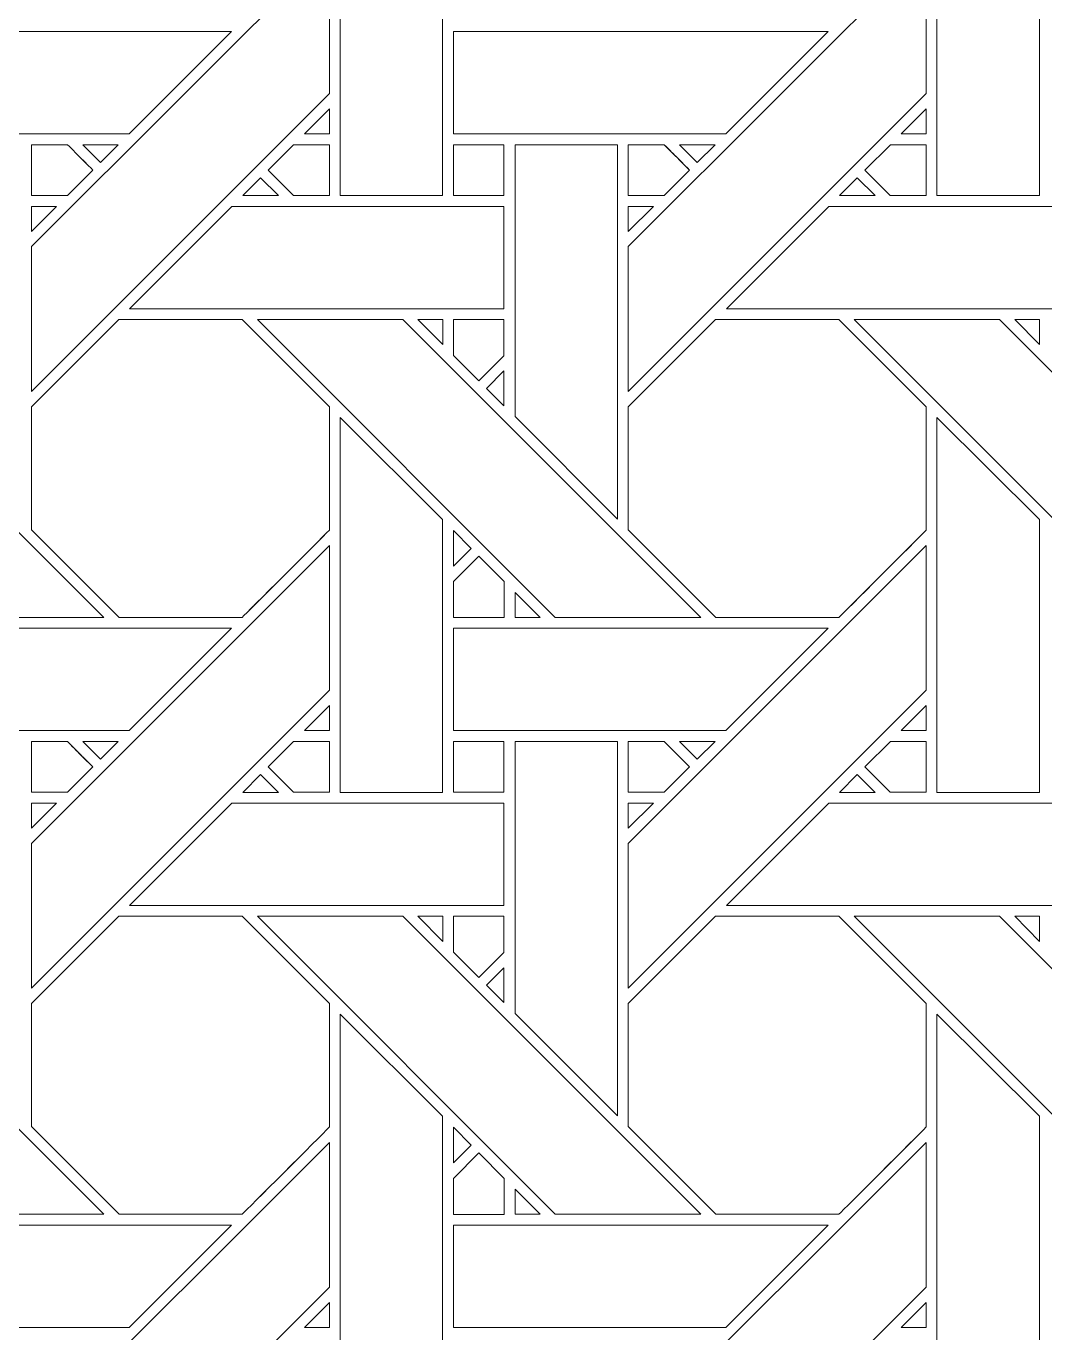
# Model space of a CAD drawing. Header units: inches. Extents: x 4.4 to 20.4, y 1.1 to 17.1.
# Drawn here: x 9.766 to 11.385, y 12.939 to 15.016 of the extents above; entities that cross this region are included whole.
import ezdxf

# ---------------------------------------------------------------- set-up
doc = ezdxf.new("R2010")
doc.units = ezdxf.units.IN
doc.header["$MEASUREMENT"] = 0
doc.layers.add('Design', color=7, linetype='Continuous', lineweight=0)

msp = doc.modelspace()

# ---------------------------------------------------------------- linework, layer by layer
at = {"layer": 'Design'}
for points, knots in [([(12.3829, 17.0948), (7.9646, 17.0948), (4.3829, 13.513), (4.3829, 9.0948), (4.3829, 4.6765), (7.9646, 1.0948), (12.3829, 1.0948), (16.8011, 1.0948), (20.3829, 4.6765), (20.3829, 9.0948), (20.3829, 13.513), (16.8011, 17.0948), (12.3829, 17.0948)], [0, 0, 0, 0, 1, 1, 1, 2, 2, 2, 3, 3, 3, 4, 4, 4, 4]), ([(12.3829, 16.2388), (8.4373, 16.2388), (5.2388, 13.0403), (5.2388, 9.0948), (5.2388, 5.1492), (8.4373, 1.9507), (12.3829, 1.9507), (16.3284, 1.9507), (19.5269, 5.1492), (19.5269, 9.0948), (19.5269, 13.0403), (16.3284, 16.2388), (12.3829, 16.2388)], [0, 0, 0, 0, 1, 1, 1, 2, 2, 2, 3, 3, 3, 4, 4, 4, 4]), ([(10.265, 14.7468), (10.265, 14.7468), (10.265, 15.3426), (10.265, 15.3426), (10.265, 15.3426), (10.4278, 15.1805), (10.4278, 15.1805), (10.4278, 15.1805), (10.4278, 14.7468), (10.4278, 14.7468), (10.4278, 14.7468), (10.265, 14.7468), (10.265, 14.7468)], [0, 0, 0, 0, 1, 1, 1, 2, 2, 2, 3, 3, 3, 4, 4, 4, 4]), ([(11.2137, 14.7468), (11.2137, 14.7468), (11.2137, 15.3426), (11.2137, 15.3426), (11.2137, 15.3426), (11.3765, 15.1805), (11.3765, 15.1805), (11.3765, 15.1805), (11.3765, 14.7468), (11.3765, 14.7468), (11.3765, 14.7468), (11.2137, 14.7468), (11.2137, 14.7468)], [0, 0, 0, 0, 1, 1, 1, 2, 2, 2, 3, 3, 3, 4, 4, 4, 4]), ([(10.2479, 14.909), (10.2479, 14.909), (9.7742, 14.4354), (9.7742, 14.4354), (9.7742, 14.4354), (9.7742, 14.6655), (9.7742, 14.6655), (9.7742, 14.6655), (10.2479, 15.139), (10.2479, 15.139), (10.2479, 15.139), (10.2479, 14.909), (10.2479, 14.909)], [0, 0, 0, 0, 1, 1, 1, 2, 2, 2, 3, 3, 3, 4, 4, 4, 4]), ([(11.1966, 14.909), (11.1966, 14.909), (10.7229, 14.4354), (10.7229, 14.4354), (10.7229, 14.4354), (10.7229, 14.6655), (10.7229, 14.6655), (10.7229, 14.6655), (11.1966, 15.139), (11.1966, 15.139), (11.1966, 15.139), (11.1966, 14.909), (11.1966, 14.909)], [0, 0, 0, 0, 1, 1, 1, 2, 2, 2, 3, 3, 3, 4, 4, 4, 4]), ([(10.0921, 15.0075), (10.0921, 15.0075), (9.9293, 14.8448), (9.9293, 14.8448), (9.9293, 14.8448), (9.4964, 14.8448), (9.4964, 14.8448), (9.4964, 14.8448), (9.4964, 15.0075), (9.4964, 15.0075), (9.4964, 15.0075), (10.0921, 15.0075), (10.0921, 15.0075)], [0, 0, 0, 0, 1, 1, 1, 2, 2, 2, 3, 3, 3, 4, 4, 4, 4]), ([(11.0408, 15.0075), (11.0408, 15.0075), (10.8781, 14.8448), (10.8781, 14.8448), (10.8781, 14.8448), (10.4451, 14.8448), (10.4451, 14.8448), (10.4451, 14.8448), (10.4451, 15.0075), (10.4451, 15.0075), (10.4451, 15.0075), (11.0408, 15.0075), (11.0408, 15.0075)], [0, 0, 0, 0, 1, 1, 1, 2, 2, 2, 3, 3, 3, 4, 4, 4, 4]), ([(10.2081, 14.8449), (10.2081, 14.8449), (10.2479, 14.8846), (10.2479, 14.8846), (10.2479, 14.8846), (10.2479, 14.8449), (10.2479, 14.8449), (10.2479, 14.8449), (10.2081, 14.8449), (10.2081, 14.8449)], [0, 0, 0, 0, 1, 1, 1, 2, 2, 2, 3, 3, 3, 3]), ([(11.1966, 14.8449), (11.1966, 14.8449), (11.1568, 14.8449), (11.1568, 14.8449), (11.1568, 14.8449), (11.1966, 14.8846), (11.1966, 14.8846), (11.1966, 14.8846), (11.1966, 14.8449), (11.1966, 14.8449)], [0, 0, 0, 0, 1, 1, 1, 2, 2, 2, 3, 3, 3, 3]), ([(9.8313, 14.8276), (9.8364, 14.8225), (9.8672, 14.7917), (9.8716, 14.7873), (9.8716, 14.7873), (9.8312, 14.7468), (9.8312, 14.7468), (9.8312, 14.7468), (9.7742, 14.7468), (9.7742, 14.7468), (9.7742, 14.7468), (9.7742, 14.8276), (9.7742, 14.8276), (9.7742, 14.8276), (9.8313, 14.8276), (9.8313, 14.8276)], [0, 0, 0, 0, 1, 1, 1, 2, 2, 2, 3, 3, 3, 4, 4, 4, 5, 5, 5, 5]), ([(9.8716, 14.7873), (9.8716, 14.7873), (9.8312, 14.7468), (9.8312, 14.7468), (9.8312, 14.7468), (9.7742, 14.7468), (9.7742, 14.7468), (9.7742, 14.7468), (9.7742, 14.8276), (9.7742, 14.8276), (9.7742, 14.8276), (9.8313, 14.8276), (9.8313, 14.8276), (9.8365, 14.8224), (9.8673, 14.7915), (9.8716, 14.7873)], [0, 0, 0, 0, 1, 1, 1, 2, 2, 2, 3, 3, 3, 4, 4, 4, 5, 5, 5, 5]), ([(9.8556, 14.8276), (9.8556, 14.8276), (9.9121, 14.8276), (9.9121, 14.8276), (9.9121, 14.8276), (9.8838, 14.7994), (9.8838, 14.7994), (9.8838, 14.7994), (9.8556, 14.8276), (9.8556, 14.8276)], [0, 0, 0, 0, 1, 1, 1, 2, 2, 2, 3, 3, 3, 3]), ([(10.2479, 14.8276), (10.2479, 14.8276), (10.2479, 14.7468), (10.2479, 14.7468), (10.2479, 14.7468), (10.1907, 14.7468), (10.1907, 14.7468), (10.1907, 14.7468), (10.1504, 14.7872), (10.1504, 14.7872), (10.1504, 14.7872), (10.1908, 14.8276), (10.1908, 14.8276), (10.1908, 14.8276), (10.2479, 14.8276), (10.2479, 14.8276)], [0, 0, 0, 0, 1, 1, 1, 2, 2, 2, 3, 3, 3, 4, 4, 4, 5, 5, 5, 5]), ([(10.2479, 14.8276), (10.2479, 14.8276), (10.2479, 14.7468), (10.2479, 14.7468), (10.2479, 14.7468), (10.1907, 14.7468), (10.1907, 14.7468), (10.1907, 14.7468), (10.1504, 14.7872), (10.1504, 14.7872), (10.1504, 14.7872), (10.1908, 14.8276), (10.1908, 14.8276), (10.1908, 14.8276), (10.2479, 14.8276), (10.2479, 14.8276)], [0, 0, 0, 0, 1, 1, 1, 2, 2, 2, 3, 3, 3, 4, 4, 4, 5, 5, 5, 5]), ([(10.4451, 14.7468), (10.4451, 14.7468), (10.4451, 14.8276), (10.4451, 14.8276), (10.4451, 14.8276), (10.5253, 14.8276), (10.5253, 14.8276), (10.5253, 14.8276), (10.5253, 14.7468), (10.5253, 14.7468), (10.5253, 14.7468), (10.4451, 14.7468), (10.4451, 14.7468)], [0, 0, 0, 0, 1, 1, 1, 2, 2, 2, 3, 3, 3, 4, 4, 4, 4]), ([(10.5253, 14.8276), (10.5253, 14.8276), (10.5253, 14.7468), (10.5253, 14.7468), (10.5253, 14.7468), (10.4451, 14.7468), (10.4451, 14.7468), (10.4451, 14.7468), (10.4451, 14.8276), (10.4451, 14.8276), (10.4451, 14.8276), (10.5253, 14.8276), (10.5253, 14.8276)], [0, 0, 0, 0, 1, 1, 1, 2, 2, 2, 3, 3, 3, 4, 4, 4, 4]), ([(10.5429, 14.3954), (10.5429, 14.3954), (10.5429, 14.8276), (10.5429, 14.8276), (10.5429, 14.8276), (10.7058, 14.8276), (10.7058, 14.8276), (10.7058, 14.8276), (10.7058, 14.2324), (10.7058, 14.2324), (10.7058, 14.2324), (10.5429, 14.3954), (10.5429, 14.3954)], [0, 0, 0, 0, 1, 1, 1, 2, 2, 2, 3, 3, 3, 4, 4, 4, 4]), ([(10.7229, 14.7468), (10.7229, 14.7468), (10.7229, 14.8276), (10.7229, 14.8276), (10.7229, 14.8276), (10.78, 14.8276), (10.78, 14.8276), (10.7851, 14.8225), (10.8159, 14.7917), (10.8203, 14.7873), (10.8203, 14.7873), (10.7799, 14.7468), (10.7799, 14.7468), (10.7799, 14.7468), (10.7229, 14.7468), (10.7229, 14.7468)], [0, 0, 0, 0, 1, 1, 1, 2, 2, 2, 3, 3, 3, 4, 4, 4, 5, 5, 5, 5]), ([(10.8045, 14.8031), (10.8045, 14.8031), (10.8203, 14.7873), (10.8203, 14.7873), (10.8203, 14.7873), (10.7799, 14.7468), (10.7799, 14.7468), (10.7799, 14.7468), (10.7229, 14.7468), (10.7229, 14.7468), (10.7229, 14.7468), (10.7229, 14.8276), (10.7229, 14.8276), (10.7229, 14.8276), (10.78, 14.8276), (10.78, 14.8276), (10.7853, 14.8223), (10.7952, 14.8124), (10.8045, 14.8031)], [0, 0, 0, 0, 1, 1, 1, 2, 2, 2, 3, 3, 3, 4, 4, 4, 5, 5, 5, 6, 6, 6, 6]), ([(10.8044, 14.8276), (10.8044, 14.8276), (10.8608, 14.8276), (10.8608, 14.8276), (10.8608, 14.8276), (10.8325, 14.7994), (10.8325, 14.7994), (10.8325, 14.7994), (10.8044, 14.8276), (10.8044, 14.8276)], [0, 0, 0, 0, 1, 1, 1, 2, 2, 2, 3, 3, 3, 3]), ([(11.1395, 14.7468), (11.1395, 14.7468), (11.0991, 14.7872), (11.0991, 14.7872), (11.0991, 14.7872), (11.1396, 14.8276), (11.1396, 14.8276), (11.1396, 14.8276), (11.1966, 14.8276), (11.1966, 14.8276), (11.1966, 14.8276), (11.1966, 14.7468), (11.1966, 14.7468), (11.1966, 14.7468), (11.1395, 14.7468), (11.1395, 14.7468)], [0, 0, 0, 0, 1, 1, 1, 2, 2, 2, 3, 3, 3, 4, 4, 4, 5, 5, 5, 5]), ([(11.0991, 14.7872), (11.0991, 14.7872), (11.1396, 14.8276), (11.1396, 14.8276), (11.1396, 14.8276), (11.1966, 14.8276), (11.1966, 14.8276), (11.1966, 14.8276), (11.1966, 14.7468), (11.1966, 14.7468), (11.1966, 14.7468), (11.1395, 14.7468), (11.1395, 14.7468), (11.1395, 14.7468), (11.0991, 14.7872), (11.0991, 14.7872)], [0, 0, 0, 0, 1, 1, 1, 2, 2, 2, 3, 3, 3, 4, 4, 4, 5, 5, 5, 5]), ([(10.1666, 14.7468), (10.1666, 14.7468), (10.11, 14.7468), (10.11, 14.7468), (10.11, 14.7468), (10.1383, 14.775), (10.1383, 14.775), (10.1383, 14.775), (10.1666, 14.7468), (10.1666, 14.7468)], [0, 0, 0, 0, 1, 1, 1, 2, 2, 2, 3, 3, 3, 3]), ([(11.1153, 14.7468), (11.1153, 14.7468), (11.0588, 14.7468), (11.0588, 14.7468), (11.0588, 14.7468), (11.087, 14.775), (11.087, 14.775), (11.087, 14.775), (11.1153, 14.7468), (11.1153, 14.7468)], [0, 0, 0, 0, 1, 1, 1, 2, 2, 2, 3, 3, 3, 3]), ([(9.814, 14.7296), (9.814, 14.7296), (9.7742, 14.6898), (9.7742, 14.6898), (9.7742, 14.6898), (9.7742, 14.7296), (9.7742, 14.7296), (9.7742, 14.7296), (9.814, 14.7296), (9.814, 14.7296)], [0, 0, 0, 0, 1, 1, 1, 2, 2, 2, 3, 3, 3, 3]), ([(10.5253, 14.7296), (10.5253, 14.7296), (10.5253, 14.5668), (10.5253, 14.5668), (10.5253, 14.5668), (9.9301, 14.5668), (9.9301, 14.5668), (9.9301, 14.5668), (10.0929, 14.7296), (10.0929, 14.7296), (10.0929, 14.7296), (10.5253, 14.7296), (10.5253, 14.7296)], [0, 0, 0, 0, 1, 1, 1, 2, 2, 2, 3, 3, 3, 4, 4, 4, 4]), ([(10.7628, 14.7296), (10.7628, 14.7296), (10.7229, 14.6898), (10.7229, 14.6898), (10.7229, 14.6898), (10.7229, 14.7296), (10.7229, 14.7296), (10.7229, 14.7296), (10.7628, 14.7296), (10.7628, 14.7296)], [0, 0, 0, 0, 1, 1, 1, 2, 2, 2, 3, 3, 3, 3]), ([(11.4741, 14.7296), (11.4741, 14.7296), (11.4741, 14.5668), (11.4741, 14.5668), (11.4741, 14.5668), (10.8788, 14.5668), (10.8788, 14.5668), (10.8788, 14.5668), (11.0416, 14.7296), (11.0416, 14.7296), (11.0416, 14.7296), (11.4741, 14.7296), (11.4741, 14.7296)], [0, 0, 0, 0, 1, 1, 1, 2, 2, 2, 3, 3, 3, 4, 4, 4, 4]), ([(9.8892, 14.076), (9.8892, 14.076), (9.6582, 14.076), (9.6582, 14.076), (9.6582, 14.076), (9.1846, 14.5497), (9.1846, 14.5497), (9.1846, 14.5497), (9.4156, 14.5497), (9.4156, 14.5497), (9.4156, 14.5497), (9.8892, 14.076), (9.8892, 14.076)], [0, 0, 0, 0, 1, 1, 1, 2, 2, 2, 3, 3, 3, 4, 4, 4, 4]), ([(9.9129, 14.5497), (9.9129, 14.5497), (10.1091, 14.5497), (10.1091, 14.5497), (10.1091, 14.5497), (10.2478, 14.411), (10.2478, 14.411), (10.2478, 14.411), (10.2478, 14.2148), (10.2478, 14.2148), (10.23, 14.1969), (10.1181, 14.0851), (10.1091, 14.0761), (10.1091, 14.0761), (9.9134, 14.0761), (9.9134, 14.0761), (9.9134, 14.0761), (9.7742, 14.2153), (9.7742, 14.2153), (9.7742, 14.2153), (9.7742, 14.411), (9.7742, 14.411), (9.7742, 14.411), (9.9129, 14.5497), (9.9129, 14.5497)], [0, 0, 0, 0, 1, 1, 1, 2, 2, 2, 3, 3, 3, 4, 4, 4, 5, 5, 5, 6, 6, 6, 7, 7, 7, 8, 8, 8, 8]), ([(10.1091, 14.5497), (10.1091, 14.5497), (10.2478, 14.411), (10.2478, 14.411), (10.2478, 14.411), (10.2478, 14.2148), (10.2478, 14.2148), (10.2298, 14.1966), (10.1179, 14.0849), (10.1091, 14.0761), (10.1091, 14.0761), (9.9134, 14.0761), (9.9134, 14.0761), (9.9134, 14.0761), (9.7742, 14.2153), (9.7742, 14.2153), (9.7742, 14.2153), (9.7742, 14.411), (9.7742, 14.411), (9.7742, 14.411), (9.9129, 14.5497), (9.9129, 14.5497), (9.9129, 14.5497), (10.1091, 14.5497), (10.1091, 14.5497)], [0, 0, 0, 0, 1, 1, 1, 2, 2, 2, 3, 3, 3, 4, 4, 4, 5, 5, 5, 6, 6, 6, 7, 7, 7, 8, 8, 8, 8]), ([(10.838, 14.076), (10.838, 14.076), (10.6069, 14.076), (10.6069, 14.076), (10.6069, 14.076), (10.1334, 14.5497), (10.1334, 14.5497), (10.1334, 14.5497), (10.3643, 14.5497), (10.3643, 14.5497), (10.3643, 14.5497), (10.838, 14.076), (10.838, 14.076)], [0, 0, 0, 0, 1, 1, 1, 2, 2, 2, 3, 3, 3, 4, 4, 4, 4]), ([(10.3884, 14.5497), (10.3884, 14.5497), (10.4279, 14.5497), (10.4279, 14.5497), (10.4279, 14.5497), (10.4279, 14.5099), (10.4279, 14.5099), (10.4279, 14.5099), (10.3884, 14.5497), (10.3884, 14.5497)], [0, 0, 0, 0, 1, 1, 1, 2, 2, 2, 3, 3, 3, 3]), ([(10.5253, 14.5497), (10.5253, 14.5497), (10.5253, 14.4921), (10.5253, 14.4921), (10.5253, 14.4921), (10.4854, 14.4522), (10.4854, 14.4522), (10.4854, 14.4522), (10.445, 14.4925), (10.445, 14.4925), (10.445, 14.4925), (10.445, 14.5497), (10.445, 14.5497), (10.445, 14.5497), (10.5253, 14.5497), (10.5253, 14.5497)], [0, 0, 0, 0, 1, 1, 1, 2, 2, 2, 3, 3, 3, 4, 4, 4, 5, 5, 5, 5]), ([(10.5253, 14.4921), (10.5253, 14.4921), (10.4854, 14.4522), (10.4854, 14.4522), (10.4854, 14.4522), (10.445, 14.4925), (10.445, 14.4925), (10.445, 14.4925), (10.445, 14.5497), (10.445, 14.5497), (10.445, 14.5497), (10.5253, 14.5497), (10.5253, 14.5497), (10.5253, 14.5497), (10.5253, 14.4921), (10.5253, 14.4921)], [0, 0, 0, 0, 1, 1, 1, 2, 2, 2, 3, 3, 3, 4, 4, 4, 5, 5, 5, 5]), ([(10.8616, 14.5497), (10.8616, 14.5497), (11.0578, 14.5497), (11.0578, 14.5497), (11.0578, 14.5497), (11.1966, 14.411), (11.1966, 14.411), (11.1966, 14.411), (11.1966, 14.2148), (11.1966, 14.2148), (11.1788, 14.1969), (11.0669, 14.0851), (11.0579, 14.0761), (11.0579, 14.0761), (10.8622, 14.0761), (10.8622, 14.0761), (10.8622, 14.0761), (10.7229, 14.2153), (10.7229, 14.2153), (10.7229, 14.2153), (10.7229, 14.411), (10.7229, 14.411), (10.7229, 14.411), (10.8616, 14.5497), (10.8616, 14.5497)], [0, 0, 0, 0, 1, 1, 1, 2, 2, 2, 3, 3, 3, 4, 4, 4, 5, 5, 5, 6, 6, 6, 7, 7, 7, 8, 8, 8, 8]), ([(11.1966, 14.411), (11.1966, 14.411), (11.1966, 14.2148), (11.1966, 14.2148), (11.1787, 14.1968), (11.0668, 14.085), (11.0579, 14.0761), (11.0579, 14.0761), (10.8622, 14.0761), (10.8622, 14.0761), (10.8622, 14.0761), (10.7229, 14.2153), (10.7229, 14.2153), (10.7229, 14.2153), (10.7229, 14.411), (10.7229, 14.411), (10.7229, 14.411), (10.8616, 14.5497), (10.8616, 14.5497), (10.8616, 14.5497), (11.0578, 14.5497), (11.0578, 14.5497), (11.0578, 14.5497), (11.1966, 14.411), (11.1966, 14.411)], [0, 0, 0, 0, 1, 1, 1, 2, 2, 2, 3, 3, 3, 4, 4, 4, 5, 5, 5, 6, 6, 6, 7, 7, 7, 8, 8, 8, 8]), ([(11.7867, 14.076), (11.7867, 14.076), (11.5556, 14.076), (11.5556, 14.076), (11.5556, 14.076), (11.0821, 14.5497), (11.0821, 14.5497), (11.0821, 14.5497), (11.313, 14.5497), (11.313, 14.5497), (11.313, 14.5497), (11.7867, 14.076), (11.7867, 14.076)], [0, 0, 0, 0, 1, 1, 1, 2, 2, 2, 3, 3, 3, 4, 4, 4, 4]), ([(11.3372, 14.5497), (11.3372, 14.5497), (11.3766, 14.5497), (11.3766, 14.5497), (11.3766, 14.5497), (11.3766, 14.5099), (11.3766, 14.5099), (11.3766, 14.5099), (11.3372, 14.5497), (11.3372, 14.5497)], [0, 0, 0, 0, 1, 1, 1, 2, 2, 2, 3, 3, 3, 3]), ([(10.5253, 14.4679), (10.5253, 14.4679), (10.5253, 14.4127), (10.5253, 14.4127), (10.5253, 14.4127), (10.4976, 14.4401), (10.4976, 14.4401), (10.4976, 14.4401), (10.5253, 14.4679), (10.5253, 14.4679)], [0, 0, 0, 0, 1, 1, 1, 2, 2, 2, 3, 3, 3, 3]), ([(10.265, 13.798), (10.265, 13.798), (10.265, 14.3939), (10.265, 14.3939), (10.265, 14.3939), (10.4278, 14.2317), (10.4278, 14.2317), (10.4278, 14.2317), (10.4278, 13.798), (10.4278, 13.798), (10.4278, 13.798), (10.265, 13.798), (10.265, 13.798)], [0, 0, 0, 0, 1, 1, 1, 2, 2, 2, 3, 3, 3, 4, 4, 4, 4]), ([(11.2137, 13.798), (11.2137, 13.798), (11.2137, 14.3939), (11.2137, 14.3939), (11.2137, 14.3939), (11.3765, 14.2317), (11.3765, 14.2317), (11.3765, 14.2317), (11.3765, 13.798), (11.3765, 13.798), (11.3765, 13.798), (11.2137, 13.798), (11.2137, 13.798)], [0, 0, 0, 0, 1, 1, 1, 2, 2, 2, 3, 3, 3, 4, 4, 4, 4]), ([(10.4451, 14.1575), (10.4451, 14.1575), (10.4451, 14.2142), (10.4451, 14.2142), (10.4451, 14.2142), (10.4733, 14.1857), (10.4733, 14.1857), (10.4733, 14.1857), (10.4451, 14.1575), (10.4451, 14.1575)], [0, 0, 0, 0, 1, 1, 1, 2, 2, 2, 3, 3, 3, 3]), ([(10.2479, 13.9603), (10.2479, 13.9603), (9.7742, 13.4866), (9.7742, 13.4866), (9.7742, 13.4866), (9.7742, 13.7167), (9.7742, 13.7167), (9.7742, 13.7167), (10.2479, 14.1903), (10.2479, 14.1903), (10.2479, 14.1903), (10.2479, 13.9603), (10.2479, 13.9603)], [0, 0, 0, 0, 1, 1, 1, 2, 2, 2, 3, 3, 3, 4, 4, 4, 4]), ([(11.1966, 13.9603), (11.1966, 13.9603), (10.7229, 13.4866), (10.7229, 13.4866), (10.7229, 13.4866), (10.7229, 13.7167), (10.7229, 13.7167), (10.7229, 13.7167), (11.1966, 14.1903), (11.1966, 14.1903), (11.1966, 14.1903), (11.1966, 13.9603), (11.1966, 13.9603)], [0, 0, 0, 0, 1, 1, 1, 2, 2, 2, 3, 3, 3, 4, 4, 4, 4]), ([(10.4451, 14.0759), (10.4451, 14.0759), (10.4451, 14.1332), (10.4451, 14.1332), (10.4451, 14.1332), (10.4854, 14.1735), (10.4854, 14.1735), (10.4854, 14.1735), (10.5257, 14.1332), (10.5257, 14.1332), (10.5257, 14.1332), (10.5257, 14.0759), (10.5257, 14.0759), (10.5257, 14.0759), (10.4451, 14.0759), (10.4451, 14.0759)], [0, 0, 0, 0, 1, 1, 1, 2, 2, 2, 3, 3, 3, 4, 4, 4, 5, 5, 5, 5]), ([(10.4854, 14.1735), (10.4854, 14.1735), (10.5257, 14.1332), (10.5257, 14.1332), (10.5257, 14.1332), (10.5257, 14.0759), (10.5257, 14.0759), (10.5257, 14.0759), (10.4451, 14.0759), (10.4451, 14.0759), (10.4451, 14.0759), (10.4451, 14.1332), (10.4451, 14.1332), (10.4451, 14.1332), (10.4854, 14.1735), (10.4854, 14.1735)], [0, 0, 0, 0, 1, 1, 1, 2, 2, 2, 3, 3, 3, 4, 4, 4, 5, 5, 5, 5]), ([(10.543, 14.076), (10.543, 14.076), (10.543, 14.1158), (10.543, 14.1158), (10.543, 14.1158), (10.5827, 14.076), (10.5827, 14.076), (10.5827, 14.076), (10.543, 14.076), (10.543, 14.076)], [0, 0, 0, 0, 1, 1, 1, 2, 2, 2, 3, 3, 3, 3]), ([(10.0921, 14.0588), (10.0921, 14.0588), (9.9293, 13.8961), (9.9293, 13.8961), (9.9293, 13.8961), (9.4964, 13.8961), (9.4964, 13.8961), (9.4964, 13.8961), (9.4964, 14.0588), (9.4964, 14.0588), (9.4964, 14.0588), (10.0921, 14.0588), (10.0921, 14.0588)], [0, 0, 0, 0, 1, 1, 1, 2, 2, 2, 3, 3, 3, 4, 4, 4, 4]), ([(11.0408, 14.0588), (11.0408, 14.0588), (10.8781, 13.8961), (10.8781, 13.8961), (10.8781, 13.8961), (10.4451, 13.8961), (10.4451, 13.8961), (10.4451, 13.8961), (10.4451, 14.0588), (10.4451, 14.0588), (10.4451, 14.0588), (11.0408, 14.0588), (11.0408, 14.0588)], [0, 0, 0, 0, 1, 1, 1, 2, 2, 2, 3, 3, 3, 4, 4, 4, 4]), ([(10.2081, 13.8961), (10.2081, 13.8961), (10.2479, 13.9359), (10.2479, 13.9359), (10.2479, 13.9359), (10.2479, 13.8961), (10.2479, 13.8961), (10.2479, 13.8961), (10.2081, 13.8961), (10.2081, 13.8961)], [0, 0, 0, 0, 1, 1, 1, 2, 2, 2, 3, 3, 3, 3]), ([(11.1966, 13.8961), (11.1966, 13.8961), (11.1568, 13.8961), (11.1568, 13.8961), (11.1568, 13.8961), (11.1966, 13.9359), (11.1966, 13.9359), (11.1966, 13.9359), (11.1966, 13.8961), (11.1966, 13.8961)], [0, 0, 0, 0, 1, 1, 1, 2, 2, 2, 3, 3, 3, 3]), ([(9.8313, 13.8789), (9.8364, 13.8738), (9.8672, 13.8429), (9.8716, 13.8385), (9.8716, 13.8385), (9.8312, 13.7981), (9.8312, 13.7981), (9.8312, 13.7981), (9.7742, 13.7981), (9.7742, 13.7981), (9.7742, 13.7981), (9.7742, 13.8789), (9.7742, 13.8789), (9.7742, 13.8789), (9.8313, 13.8789), (9.8313, 13.8789)], [0, 0, 0, 0, 1, 1, 1, 2, 2, 2, 3, 3, 3, 4, 4, 4, 5, 5, 5, 5]), ([(9.8559, 13.8542), (9.8559, 13.8542), (9.8716, 13.8385), (9.8716, 13.8385), (9.8716, 13.8385), (9.8312, 13.7981), (9.8312, 13.7981), (9.8312, 13.7981), (9.7742, 13.7981), (9.7742, 13.7981), (9.7742, 13.7981), (9.7742, 13.8789), (9.7742, 13.8789), (9.7742, 13.8789), (9.8313, 13.8789), (9.8313, 13.8789), (9.8366, 13.8735), (9.8466, 13.8635), (9.8559, 13.8542)], [0, 0, 0, 0, 1, 1, 1, 2, 2, 2, 3, 3, 3, 4, 4, 4, 5, 5, 5, 6, 6, 6, 6]), ([(9.8556, 13.8788), (9.8556, 13.8788), (9.9121, 13.8788), (9.9121, 13.8788), (9.9121, 13.8788), (9.8838, 13.8506), (9.8838, 13.8506), (9.8838, 13.8506), (9.8556, 13.8788), (9.8556, 13.8788)], [0, 0, 0, 0, 1, 1, 1, 2, 2, 2, 3, 3, 3, 3]), ([(10.2479, 13.8789), (10.2479, 13.8789), (10.2479, 13.7981), (10.2479, 13.7981), (10.2479, 13.7981), (10.1907, 13.7981), (10.1907, 13.7981), (10.1907, 13.7981), (10.1504, 13.8385), (10.1504, 13.8385), (10.1504, 13.8385), (10.1908, 13.8789), (10.1908, 13.8789), (10.1908, 13.8789), (10.2479, 13.8789), (10.2479, 13.8789)], [0, 0, 0, 0, 1, 1, 1, 2, 2, 2, 3, 3, 3, 4, 4, 4, 5, 5, 5, 5]), ([(10.2479, 13.8789), (10.2479, 13.8789), (10.2479, 13.7981), (10.2479, 13.7981), (10.2479, 13.7981), (10.1907, 13.7981), (10.1907, 13.7981), (10.1907, 13.7981), (10.1504, 13.8385), (10.1504, 13.8385), (10.1504, 13.8385), (10.1908, 13.8789), (10.1908, 13.8789), (10.1908, 13.8789), (10.2479, 13.8789), (10.2479, 13.8789)], [0, 0, 0, 0, 1, 1, 1, 2, 2, 2, 3, 3, 3, 4, 4, 4, 5, 5, 5, 5]), ([(10.4451, 13.7981), (10.4451, 13.7981), (10.4451, 13.8789), (10.4451, 13.8789), (10.4451, 13.8789), (10.5253, 13.8789), (10.5253, 13.8789), (10.5253, 13.8789), (10.5253, 13.7981), (10.5253, 13.7981), (10.5253, 13.7981), (10.4451, 13.7981), (10.4451, 13.7981)], [0, 0, 0, 0, 1, 1, 1, 2, 2, 2, 3, 3, 3, 4, 4, 4, 4]), ([(10.5253, 13.8789), (10.5253, 13.8789), (10.5253, 13.7981), (10.5253, 13.7981), (10.5253, 13.7981), (10.4451, 13.7981), (10.4451, 13.7981), (10.4451, 13.7981), (10.4451, 13.8789), (10.4451, 13.8789), (10.4451, 13.8789), (10.5253, 13.8789), (10.5253, 13.8789)], [0, 0, 0, 0, 1, 1, 1, 2, 2, 2, 3, 3, 3, 4, 4, 4, 4]), ([(10.5429, 13.4466), (10.5429, 13.4466), (10.5429, 13.8788), (10.5429, 13.8788), (10.5429, 13.8788), (10.7058, 13.8788), (10.7058, 13.8788), (10.7058, 13.8788), (10.7058, 13.2837), (10.7058, 13.2837), (10.7058, 13.2837), (10.5429, 13.4466), (10.5429, 13.4466)], [0, 0, 0, 0, 1, 1, 1, 2, 2, 2, 3, 3, 3, 4, 4, 4, 4]), ([(10.78, 13.8789), (10.7851, 13.8738), (10.8159, 13.8429), (10.8203, 13.8385), (10.8203, 13.8385), (10.7799, 13.7981), (10.7799, 13.7981), (10.7799, 13.7981), (10.7229, 13.7981), (10.7229, 13.7981), (10.7229, 13.7981), (10.7229, 13.8789), (10.7229, 13.8789), (10.7229, 13.8789), (10.78, 13.8789), (10.78, 13.8789)], [0, 0, 0, 0, 1, 1, 1, 2, 2, 2, 3, 3, 3, 4, 4, 4, 5, 5, 5, 5]), ([(10.8203, 13.8385), (10.8203, 13.8385), (10.7799, 13.7981), (10.7799, 13.7981), (10.7799, 13.7981), (10.7229, 13.7981), (10.7229, 13.7981), (10.7229, 13.7981), (10.7229, 13.8789), (10.7229, 13.8789), (10.7229, 13.8789), (10.78, 13.8789), (10.78, 13.8789), (10.7852, 13.8736), (10.816, 13.8428), (10.8203, 13.8385)], [0, 0, 0, 0, 1, 1, 1, 2, 2, 2, 3, 3, 3, 4, 4, 4, 5, 5, 5, 5]), ([(10.8044, 13.8788), (10.8044, 13.8788), (10.8608, 13.8788), (10.8608, 13.8788), (10.8608, 13.8788), (10.8325, 13.8506), (10.8325, 13.8506), (10.8325, 13.8506), (10.8044, 13.8788), (10.8044, 13.8788)], [0, 0, 0, 0, 1, 1, 1, 2, 2, 2, 3, 3, 3, 3]), ([(11.1395, 13.7981), (11.1395, 13.7981), (11.0991, 13.8385), (11.0991, 13.8385), (11.0991, 13.8385), (11.1396, 13.8789), (11.1396, 13.8789), (11.1396, 13.8789), (11.1966, 13.8789), (11.1966, 13.8789), (11.1966, 13.8789), (11.1966, 13.7981), (11.1966, 13.7981), (11.1966, 13.7981), (11.1395, 13.7981), (11.1395, 13.7981)], [0, 0, 0, 0, 1, 1, 1, 2, 2, 2, 3, 3, 3, 4, 4, 4, 5, 5, 5, 5]), ([(11.0991, 13.8385), (11.0991, 13.8385), (11.1396, 13.8789), (11.1396, 13.8789), (11.1396, 13.8789), (11.1966, 13.8789), (11.1966, 13.8789), (11.1966, 13.8789), (11.1966, 13.7981), (11.1966, 13.7981), (11.1966, 13.7981), (11.1395, 13.7981), (11.1395, 13.7981), (11.1395, 13.7981), (11.0991, 13.8385), (11.0991, 13.8385)], [0, 0, 0, 0, 1, 1, 1, 2, 2, 2, 3, 3, 3, 4, 4, 4, 5, 5, 5, 5]), ([(10.1666, 13.798), (10.1666, 13.798), (10.11, 13.798), (10.11, 13.798), (10.11, 13.798), (10.1383, 13.8263), (10.1383, 13.8263), (10.1383, 13.8263), (10.1666, 13.798), (10.1666, 13.798)], [0, 0, 0, 0, 1, 1, 1, 2, 2, 2, 3, 3, 3, 3]), ([(11.1153, 13.798), (11.1153, 13.798), (11.0588, 13.798), (11.0588, 13.798), (11.0588, 13.798), (11.087, 13.8263), (11.087, 13.8263), (11.087, 13.8263), (11.1153, 13.798), (11.1153, 13.798)], [0, 0, 0, 0, 1, 1, 1, 2, 2, 2, 3, 3, 3, 3]), ([(9.814, 13.7809), (9.814, 13.7809), (9.7742, 13.7411), (9.7742, 13.7411), (9.7742, 13.7411), (9.7742, 13.7809), (9.7742, 13.7809), (9.7742, 13.7809), (9.814, 13.7809), (9.814, 13.7809)], [0, 0, 0, 0, 1, 1, 1, 2, 2, 2, 3, 3, 3, 3]), ([(10.5253, 13.7809), (10.5253, 13.7809), (10.5253, 13.6181), (10.5253, 13.6181), (10.5253, 13.6181), (9.9301, 13.6181), (9.9301, 13.6181), (9.9301, 13.6181), (10.0929, 13.7809), (10.0929, 13.7809), (10.0929, 13.7809), (10.5253, 13.7809), (10.5253, 13.7809)], [0, 0, 0, 0, 1, 1, 1, 2, 2, 2, 3, 3, 3, 4, 4, 4, 4]), ([(10.7628, 13.7809), (10.7628, 13.7809), (10.7229, 13.7411), (10.7229, 13.7411), (10.7229, 13.7411), (10.7229, 13.7809), (10.7229, 13.7809), (10.7229, 13.7809), (10.7628, 13.7809), (10.7628, 13.7809)], [0, 0, 0, 0, 1, 1, 1, 2, 2, 2, 3, 3, 3, 3]), ([(11.4741, 13.7809), (11.4741, 13.7809), (11.4741, 13.6181), (11.4741, 13.6181), (11.4741, 13.6181), (10.8788, 13.6181), (10.8788, 13.6181), (10.8788, 13.6181), (11.0416, 13.7809), (11.0416, 13.7809), (11.0416, 13.7809), (11.4741, 13.7809), (11.4741, 13.7809)], [0, 0, 0, 0, 1, 1, 1, 2, 2, 2, 3, 3, 3, 4, 4, 4, 4]), ([(9.8892, 13.1273), (9.8892, 13.1273), (9.6582, 13.1273), (9.6582, 13.1273), (9.6582, 13.1273), (9.1846, 13.601), (9.1846, 13.601), (9.1846, 13.601), (9.4156, 13.601), (9.4156, 13.601), (9.4156, 13.601), (9.8892, 13.1273), (9.8892, 13.1273)], [0, 0, 0, 0, 1, 1, 1, 2, 2, 2, 3, 3, 3, 4, 4, 4, 4]), ([(9.9129, 13.601), (9.9129, 13.601), (10.1091, 13.601), (10.1091, 13.601), (10.1091, 13.601), (10.2478, 13.4623), (10.2478, 13.4623), (10.2478, 13.4623), (10.2478, 13.2661), (10.2478, 13.2661), (10.23, 13.2481), (10.1181, 13.1364), (10.1091, 13.1274), (10.1091, 13.1274), (9.9134, 13.1274), (9.9134, 13.1274), (9.9134, 13.1274), (9.7742, 13.2666), (9.7742, 13.2666), (9.7742, 13.2666), (9.7742, 13.4623), (9.7742, 13.4623), (9.7742, 13.4623), (9.9129, 13.601), (9.9129, 13.601)], [0, 0, 0, 0, 1, 1, 1, 2, 2, 2, 3, 3, 3, 4, 4, 4, 5, 5, 5, 6, 6, 6, 7, 7, 7, 8, 8, 8, 8]), ([(10.1091, 13.601), (10.1091, 13.601), (10.2478, 13.4623), (10.2478, 13.4623), (10.2478, 13.4623), (10.2478, 13.2661), (10.2478, 13.2661), (10.23, 13.248), (10.118, 13.1363), (10.1091, 13.1274), (10.1091, 13.1274), (9.9134, 13.1274), (9.9134, 13.1274), (9.9134, 13.1274), (9.7742, 13.2666), (9.7742, 13.2666), (9.7742, 13.2666), (9.7742, 13.4623), (9.7742, 13.4623), (9.7742, 13.4623), (9.9129, 13.601), (9.9129, 13.601), (9.9129, 13.601), (10.1091, 13.601), (10.1091, 13.601)], [0, 0, 0, 0, 1, 1, 1, 2, 2, 2, 3, 3, 3, 4, 4, 4, 5, 5, 5, 6, 6, 6, 7, 7, 7, 8, 8, 8, 8]), ([(10.838, 13.1273), (10.838, 13.1273), (10.6069, 13.1273), (10.6069, 13.1273), (10.6069, 13.1273), (10.1334, 13.601), (10.1334, 13.601), (10.1334, 13.601), (10.3643, 13.601), (10.3643, 13.601), (10.3643, 13.601), (10.838, 13.1273), (10.838, 13.1273)], [0, 0, 0, 0, 1, 1, 1, 2, 2, 2, 3, 3, 3, 4, 4, 4, 4]), ([(10.3884, 13.601), (10.3884, 13.601), (10.4279, 13.601), (10.4279, 13.601), (10.4279, 13.601), (10.4279, 13.5611), (10.4279, 13.5611), (10.4279, 13.5611), (10.3884, 13.601), (10.3884, 13.601)], [0, 0, 0, 0, 1, 1, 1, 2, 2, 2, 3, 3, 3, 3]), ([(10.5253, 13.601), (10.5253, 13.601), (10.5253, 13.5434), (10.5253, 13.5434), (10.5253, 13.5434), (10.4854, 13.5035), (10.4854, 13.5035), (10.4854, 13.5035), (10.445, 13.5438), (10.445, 13.5438), (10.445, 13.5438), (10.445, 13.601), (10.445, 13.601), (10.445, 13.601), (10.5253, 13.601), (10.5253, 13.601)], [0, 0, 0, 0, 1, 1, 1, 2, 2, 2, 3, 3, 3, 4, 4, 4, 5, 5, 5, 5]), ([(10.5253, 13.5434), (10.5253, 13.5434), (10.4854, 13.5035), (10.4854, 13.5035), (10.4854, 13.5035), (10.445, 13.5438), (10.445, 13.5438), (10.445, 13.5438), (10.445, 13.601), (10.445, 13.601), (10.445, 13.601), (10.5253, 13.601), (10.5253, 13.601), (10.5253, 13.601), (10.5253, 13.5434), (10.5253, 13.5434)], [0, 0, 0, 0, 1, 1, 1, 2, 2, 2, 3, 3, 3, 4, 4, 4, 5, 5, 5, 5]), ([(10.8616, 13.601), (10.8616, 13.601), (11.0578, 13.601), (11.0578, 13.601), (11.0578, 13.601), (11.1966, 13.4623), (11.1966, 13.4623), (11.1966, 13.4623), (11.1966, 13.2661), (11.1966, 13.2661), (11.1788, 13.2481), (11.0669, 13.1364), (11.0579, 13.1274), (11.0579, 13.1274), (10.8622, 13.1274), (10.8622, 13.1274), (10.8622, 13.1274), (10.7229, 13.2666), (10.7229, 13.2666), (10.7229, 13.2666), (10.7229, 13.4623), (10.7229, 13.4623), (10.7229, 13.4623), (10.8616, 13.601), (10.8616, 13.601)], [0, 0, 0, 0, 1, 1, 1, 2, 2, 2, 3, 3, 3, 4, 4, 4, 5, 5, 5, 6, 6, 6, 7, 7, 7, 8, 8, 8, 8]), ([(11.1966, 13.4623), (11.1966, 13.4623), (11.1966, 13.2661), (11.1966, 13.2661), (11.1787, 13.248), (11.0668, 13.1363), (11.0579, 13.1274), (11.0579, 13.1274), (10.8622, 13.1274), (10.8622, 13.1274), (10.8622, 13.1274), (10.7229, 13.2666), (10.7229, 13.2666), (10.7229, 13.2666), (10.7229, 13.4623), (10.7229, 13.4623), (10.7229, 13.4623), (10.8616, 13.601), (10.8616, 13.601), (10.8616, 13.601), (11.0578, 13.601), (11.0578, 13.601), (11.0578, 13.601), (11.1966, 13.4623), (11.1966, 13.4623)], [0, 0, 0, 0, 1, 1, 1, 2, 2, 2, 3, 3, 3, 4, 4, 4, 5, 5, 5, 6, 6, 6, 7, 7, 7, 8, 8, 8, 8]), ([(11.7867, 13.1273), (11.7867, 13.1273), (11.5556, 13.1273), (11.5556, 13.1273), (11.5556, 13.1273), (11.0821, 13.601), (11.0821, 13.601), (11.0821, 13.601), (11.313, 13.601), (11.313, 13.601), (11.313, 13.601), (11.7867, 13.1273), (11.7867, 13.1273)], [0, 0, 0, 0, 1, 1, 1, 2, 2, 2, 3, 3, 3, 4, 4, 4, 4]), ([(11.3372, 13.601), (11.3372, 13.601), (11.3766, 13.601), (11.3766, 13.601), (11.3766, 13.601), (11.3766, 13.5611), (11.3766, 13.5611), (11.3766, 13.5611), (11.3372, 13.601), (11.3372, 13.601)], [0, 0, 0, 0, 1, 1, 1, 2, 2, 2, 3, 3, 3, 3]), ([(10.5253, 13.5191), (10.5253, 13.5191), (10.5253, 13.464), (10.5253, 13.464), (10.5253, 13.464), (10.4976, 13.4913), (10.4976, 13.4913), (10.4976, 13.4913), (10.5253, 13.5191), (10.5253, 13.5191)], [0, 0, 0, 0, 1, 1, 1, 2, 2, 2, 3, 3, 3, 3]), ([(10.265, 12.8493), (10.265, 12.8493), (10.265, 13.4452), (10.265, 13.4452), (10.265, 13.4452), (10.4278, 13.283), (10.4278, 13.283), (10.4278, 13.283), (10.4278, 12.8493), (10.4278, 12.8493), (10.4278, 12.8493), (10.265, 12.8493), (10.265, 12.8493)], [0, 0, 0, 0, 1, 1, 1, 2, 2, 2, 3, 3, 3, 4, 4, 4, 4]), ([(11.2137, 12.8493), (11.2137, 12.8493), (11.2137, 13.4452), (11.2137, 13.4452), (11.2137, 13.4452), (11.3765, 13.283), (11.3765, 13.283), (11.3765, 13.283), (11.3765, 12.8493), (11.3765, 12.8493), (11.3765, 12.8493), (11.2137, 12.8493), (11.2137, 12.8493)], [0, 0, 0, 0, 1, 1, 1, 2, 2, 2, 3, 3, 3, 4, 4, 4, 4]), ([(10.4451, 13.2088), (10.4451, 13.2088), (10.4451, 13.2655), (10.4451, 13.2655), (10.4451, 13.2655), (10.4733, 13.2369), (10.4733, 13.2369), (10.4733, 13.2369), (10.4451, 13.2088), (10.4451, 13.2088)], [0, 0, 0, 0, 1, 1, 1, 2, 2, 2, 3, 3, 3, 3]), ([(10.2479, 13.0116), (10.2479, 13.0116), (9.7742, 12.5379), (9.7742, 12.5379), (9.7742, 12.5379), (9.7742, 12.768), (9.7742, 12.768), (9.7742, 12.768), (10.2479, 13.2416), (10.2479, 13.2416), (10.2479, 13.2416), (10.2479, 13.0116), (10.2479, 13.0116)], [0, 0, 0, 0, 1, 1, 1, 2, 2, 2, 3, 3, 3, 4, 4, 4, 4]), ([(11.1966, 13.0116), (11.1966, 13.0116), (10.7229, 12.5379), (10.7229, 12.5379), (10.7229, 12.5379), (10.7229, 12.768), (10.7229, 12.768), (10.7229, 12.768), (11.1966, 13.2416), (11.1966, 13.2416), (11.1966, 13.2416), (11.1966, 13.0116), (11.1966, 13.0116)], [0, 0, 0, 0, 1, 1, 1, 2, 2, 2, 3, 3, 3, 4, 4, 4, 4]), ([(10.4451, 13.1271), (10.4451, 13.1271), (10.4451, 13.1844), (10.4451, 13.1844), (10.4451, 13.1844), (10.4854, 13.2247), (10.4854, 13.2247), (10.4854, 13.2247), (10.5257, 13.1844), (10.5257, 13.1844), (10.5257, 13.1844), (10.5257, 13.1271), (10.5257, 13.1271), (10.5257, 13.1271), (10.4451, 13.1271), (10.4451, 13.1271)], [0, 0, 0, 0, 1, 1, 1, 2, 2, 2, 3, 3, 3, 4, 4, 4, 5, 5, 5, 5]), ([(10.4854, 13.2247), (10.4854, 13.2247), (10.5257, 13.1844), (10.5257, 13.1844), (10.5257, 13.1844), (10.5257, 13.1271), (10.5257, 13.1271), (10.5257, 13.1271), (10.4451, 13.1271), (10.4451, 13.1271), (10.4451, 13.1271), (10.4451, 13.1844), (10.4451, 13.1844), (10.4451, 13.1844), (10.4854, 13.2247), (10.4854, 13.2247)], [0, 0, 0, 0, 1, 1, 1, 2, 2, 2, 3, 3, 3, 4, 4, 4, 5, 5, 5, 5]), ([(10.543, 13.1273), (10.543, 13.1273), (10.543, 13.1671), (10.543, 13.1671), (10.543, 13.1671), (10.5827, 13.1273), (10.5827, 13.1273), (10.5827, 13.1273), (10.543, 13.1273), (10.543, 13.1273)], [0, 0, 0, 0, 1, 1, 1, 2, 2, 2, 3, 3, 3, 3]), ([(10.0921, 13.1101), (10.0921, 13.1101), (9.9293, 12.9474), (9.9293, 12.9474), (9.9293, 12.9474), (9.4964, 12.9474), (9.4964, 12.9474), (9.4964, 12.9474), (9.4964, 13.1101), (9.4964, 13.1101), (9.4964, 13.1101), (10.0921, 13.1101), (10.0921, 13.1101)], [0, 0, 0, 0, 1, 1, 1, 2, 2, 2, 3, 3, 3, 4, 4, 4, 4]), ([(11.0408, 13.1101), (11.0408, 13.1101), (10.8781, 12.9474), (10.8781, 12.9474), (10.8781, 12.9474), (10.4451, 12.9474), (10.4451, 12.9474), (10.4451, 12.9474), (10.4451, 13.1101), (10.4451, 13.1101), (10.4451, 13.1101), (11.0408, 13.1101), (11.0408, 13.1101)], [0, 0, 0, 0, 1, 1, 1, 2, 2, 2, 3, 3, 3, 4, 4, 4, 4]), ([(10.2081, 12.9474), (10.2081, 12.9474), (10.2479, 12.9872), (10.2479, 12.9872), (10.2479, 12.9872), (10.2479, 12.9474), (10.2479, 12.9474), (10.2479, 12.9474), (10.2081, 12.9474), (10.2081, 12.9474)], [0, 0, 0, 0, 1, 1, 1, 2, 2, 2, 3, 3, 3, 3]), ([(11.1966, 12.9474), (11.1966, 12.9474), (11.1568, 12.9474), (11.1568, 12.9474), (11.1568, 12.9474), (11.1966, 12.9872), (11.1966, 12.9872), (11.1966, 12.9872), (11.1966, 12.9474), (11.1966, 12.9474)], [0, 0, 0, 0, 1, 1, 1, 2, 2, 2, 3, 3, 3, 3])]:
    msp.add_open_spline(points, degree=3, knots=knots, dxfattribs=at)

doc.saveas('drawing.dxf')
